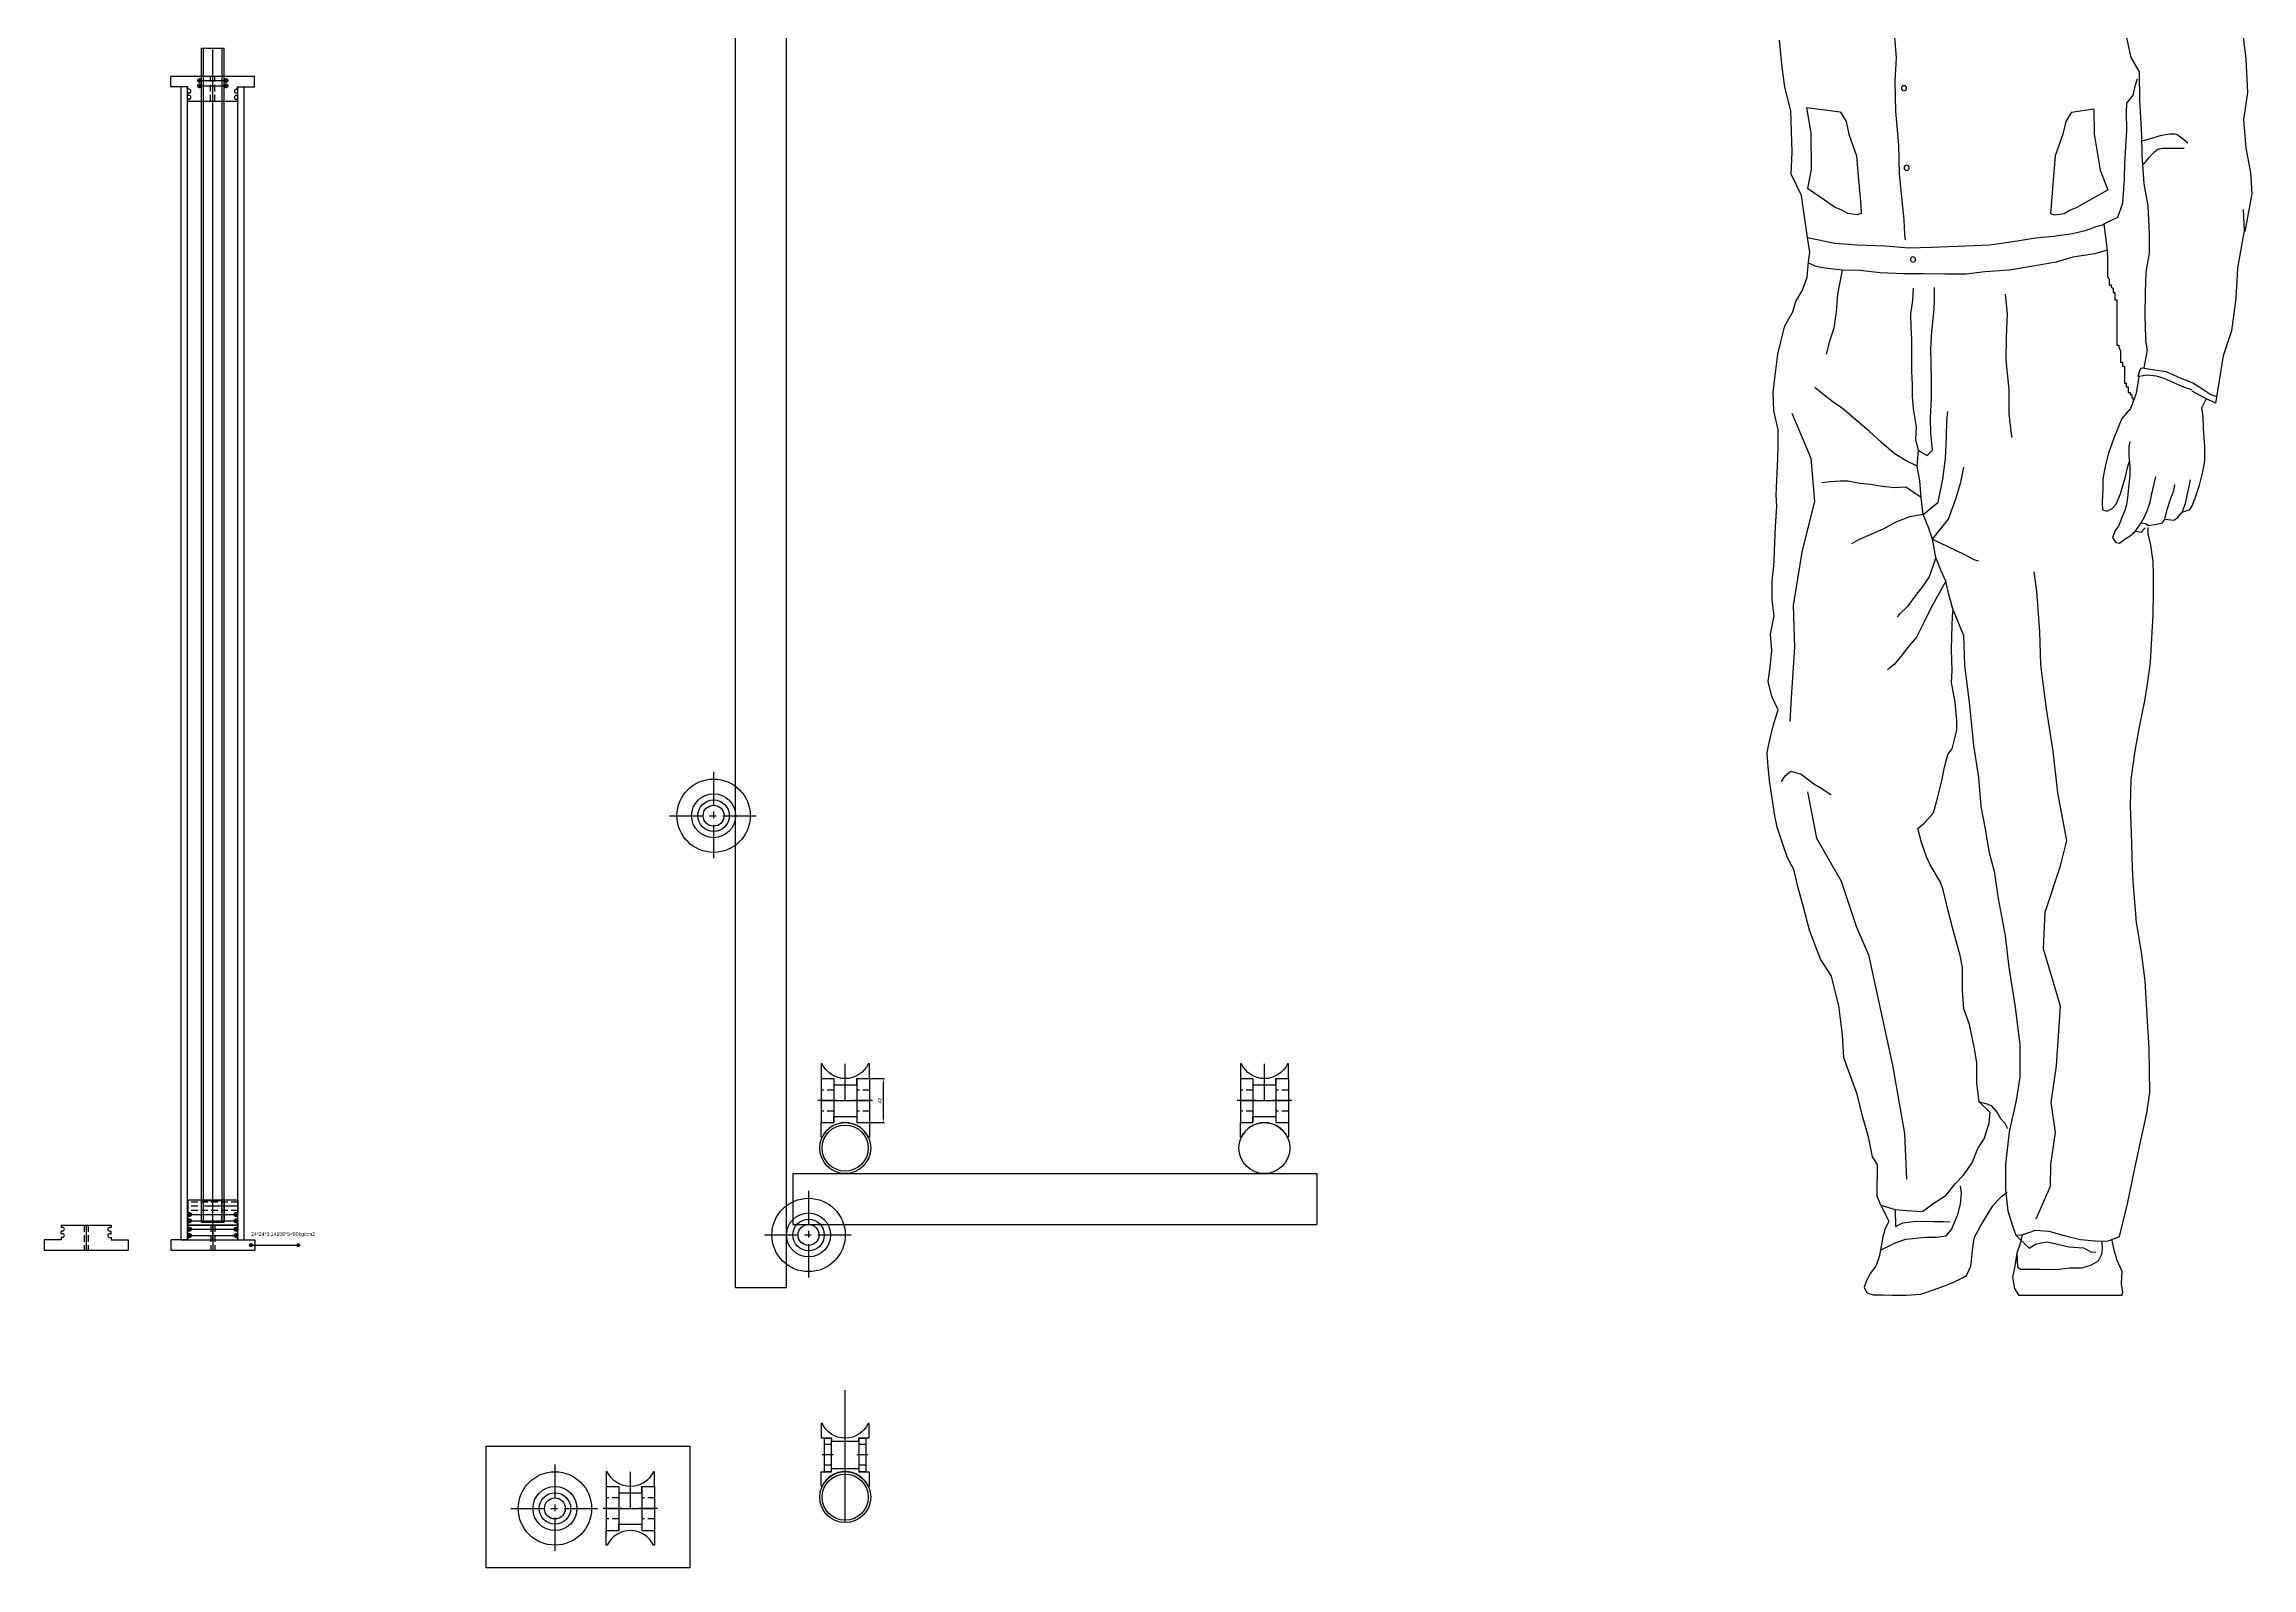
# Model space of a CAD drawing. Header units: millimetres. Extents: x 1387 to 3494, y 222 to 2990.
# Drawn here: x 1387 to 3494, y 222 to 1676 of the extents above; entities that cross this region are included whole.
import ezdxf

# ---------------------------------------------------------------- set-up
doc = ezdxf.new("R2010")
doc.units = ezdxf.units.MM
for name, pattern in [('CENTER', [50.8, 31.75, -6.35, 6.35, -6.35]), ('HIDDEN', [9.525, 6.35, -3.175]), ('PHANTOM2', [31.75, 15.875, -3.175, 3.175, -3.175, 3.175, -3.175])]:
    doc.linetypes.add(name, pattern=pattern)
for name, color, linetype in [('1', 1, 'Continuous'), ('2', 2, 'HIDDEN'), ('3', 3, 'Continuous'), ('5', 5, 'Continuous'), ('6', 6, 'PHANTOM2'), ('cen', 1, 'CENTER'), ('기계', 1, 'Continuous')]:
    doc.layers.add(name, color=color, linetype=linetype)
doc.styles.get("Standard").update_dxf_attribs({"font": 'arial.ttf'})
doc.dimstyles.new('AM_ISO', dxfattribs={"dimtxt": 3.5, "dimasz": 3.5, "dimexe": 1, "dimexo": 1, "dimgap": 1.5, "dimtad": 1, "dimdsep": 46, "dimtxsty": 'Standard', "dimcen": 0, "dimclrd": 256, "dimclre": 256, "dimclrt": 2, "dimadec": 0, "dimazin": 2, "dimtp": 0.1, "dimtm": 0.1, "dimtfac": 0.71, "dimtdec": 3, "dimtmove": 0, "dimatfit": 3, "dimfxl": 1, "dimlwd": -1, "dimlwe": -1, "dimarcsym": 1})

# ---------------------------------------------------------------- blocks, each defined once
blk = doc.blocks.new('YCJ-20200110.104119')
for p, q in [((2532.7, 589.8), (2544.7, 589.8)), ((2532.7, 589.8), (2532.7, 547.8)), ((2544.7, 589.8), (2544.7, 547.8)), ((2532.7, 547.8), (2544.7, 547.8))]:
    blk.add_line(p, q)
at = {"layer": '2'}
for p, q in [((2544.7, 578.8), (2532.7, 578.8)), ((2544.7, 558.8), (2532.7, 558.8))]:
    blk.add_line(p, q, dxfattribs=at)
at = {"layer": 'cen'}
blk.add_line((2547.7, 568.8), (2529.7, 568.8), dxfattribs=at)
blk = doc.blocks.new('YCJ-20200110.10545')
for points in [[(2488.6, 614.5), (2487.6, 614.5), (2487.6, 600.5), (2499.6, 600.5), (2499.6, 594.5), (2521.6, 594.5), (2521.6, 600.5), (2533.6, 600.5), (2533.6, 614.5), (2532.6, 614.5, -0.636101)], [(2488.6, 544.5), (2487.6, 544.5), (2487.6, 558.5), (2499.6, 558.5), (2499.6, 564.5), (2521.6, 564.5), (2521.6, 558.5), (2533.6, 558.5), (2533.6, 544.5), (2532.6, 544.5, 0.636101)]]:
    blk.add_lwpolyline(points, format="xyb", close=True)
at = {"layer": '1'}
for p, q in [((2510.6, 579.5), (2510.6, 614.5)), ((2487.6, 579.5), (2533.6, 579.5))]:
    blk.add_line(p, q, dxfattribs=at)
at = {"layer": '5'}
for p in [(-45.1, 10.7), (-11.1, 10.7)]:
    blk.add_blockref('YCJ-20200110.104119', p, dxfattribs=at)
blk = doc.blocks.new('YCJ-20200110.105412')
for radius in [35, 21, 15, 10]:
    blk.add_circle((2420.9, 609.7), radius)
at = {"layer": 'cen'}
for p, q in [((2420.9, 651.7), (2420.9, 567.7)), ((2378.9, 609.7), (2462.9, 609.7))]:
    blk.add_line(p, q, dxfattribs=at)
blk = doc.blocks.new('YCJ-20200110.105454')
blk.add_blockref('YCJ-20200110.105412', (25.5, -31))
blk = doc.blocks.new('11')
at = {"layer": '기계', "color": 2, "linetype": 'Continuous'}
for p, q in [((-167.9, 1204.2), (-166.3, 1180.7)), ((163.6, 1210.9), (167.5, 1179.8)), ((-275, 1171.5), (-277.6, 1197.5)), ((-166.3, 1180.7), (-167.5, 1158.4)), ((58, 1181.1), (54, 1199.8)), ((66, 1167.4), (58, 1181.1)), ((167.5, 1179.8), (169.1, 1147.5)), ((-272.4, 1153.1), (-275, 1171.5)), ((62.1, 1154.8), (64.1, 1160.8)), ((66.2, 1140.2), (66, 1167.4)), ((-266.8, 1129.8), (-272.4, 1153.1)), ((-167.5, 1158.4), (-166.7, 1129.9)), ((54.1, 1137.4), (59.9, 1145.1)), ((59.9, 1145.1), (62.1, 1154.8)), ((68.2, 1106.8), (66.2, 1140.2)), ((169.1, 1147.5), (165.4, 1121.4)), ((-265.5, 1091), (-266.8, 1129.8)), ((-219.4, 1128.8), (-251.6, 1133)), ((-251.6, 1133), (-247.6, 1109.3)), ((-219.4, 1128.8), (-214, 1119.9)), ((-214, 1119.9), (-211.4, 1107.8)), ((-166.7, 1129.9), (-164, 1097.8)), ((-4.4, 1119.9), (-7, 1107.8)), ((1, 1128.8), (-4.4, 1119.9)), ((1, 1128.8), (22.6, 1132.1)), ((22.6, 1132.1), (22.8, 1108)), ((53.6, 1128.9), (54.1, 1137.4)), ((53.8, 1111.6), (53.6, 1128.9)), ((165.4, 1121.4), (167.4, 1094.8)), ((-247.6, 1109.3), (-247.1, 1074.2)), ((-211.4, 1107.8), (-204.1, 1087.1)), ((-164, 1097.8), (-163.4, 1070)), ((-7, 1107.8), (-14.3, 1087.1)), ((22.8, 1108), (28.4, 1073.4)), ((52, 1079.5), (53, 1096)), ((53, 1096), (53.8, 1111.6)), ((67.3, 1101.4), (70.7, 1102.2)), ((68.5, 1087.9), (68.2, 1106.8)), ((70.7, 1102.2), (77.7, 1104.2)), ((77.7, 1104.2), (83.9, 1106)), ((83.9, 1106), (87, 1106.8)), ((87, 1106.8), (91.6, 1107.7)), ((91.6, 1107.7), (94.6, 1108.1)), ((94.6, 1108.1), (96.2, 1108.2)), ((96.2, 1108.2), (98.4, 1108.3)), ((98.4, 1108.3), (100.1, 1108.1)), ((100.1, 1108.1), (101.2, 1107.8)), ((101.2, 1107.8), (101.9, 1107.5)), ((101.9, 1107.5), (102.9, 1107)), ((102.9, 1107), (103.3, 1106.7)), ((103.3, 1106.7), (104.3, 1106)), ((104.3, 1106), (106.3, 1104.5)), ((106.3, 1104.5), (110.3, 1101.1)), ((110.3, 1101.1), (112.3, 1099.7)), ((-266.2, 1069.7), (-265.5, 1091)), ((-204.1, 1087.1), (-202.5, 1067.7)), ((-14.3, 1087.1), (-15.9, 1067.7)), ((51.8, 1065.4), (52, 1079.5)), ((70.4, 1060.4), (68.5, 1087.9)), ((69, 1078.9), (71.1, 1080.8)), ((71.1, 1080.8), (72.4, 1082.2)), ((72.4, 1082.2), (74.9, 1085.2)), ((74.9, 1085.2), (78.4, 1089.2)), ((78.4, 1089.2), (80.2, 1091)), ((80.2, 1091), (82.1, 1092.5)), ((82.1, 1092.5), (83.1, 1093.1)), ((83.1, 1093.1), (84.5, 1093.8)), ((84.5, 1093.8), (85.2, 1094)), ((85.2, 1094), (86.3, 1094.3)), ((86.3, 1094.3), (88.1, 1094.5)), ((88.1, 1094.5), (108.8, 1094.5)), ((167.4, 1094.8), (172, 1071.1)), ((-256.6, 1049.3), (-266.2, 1069.7)), ((-247.1, 1074.2), (-250.9, 1056.1)), ((-224.3, 1037.9), (-250.9, 1056.1)), ((-202.5, 1067.7), (-200.3, 1043.8)), ((-163.4, 1070), (-160.6, 1044.7)), ((-15.9, 1067.7), (-18, 1043.8)), ((5.9, 1037.9), (35.9, 1054.8)), ((28.4, 1073.4), (35.9, 1054.8)), ((50, 1041.9), (51.8, 1065.4)), ((74.2, 1039.4), (70.4, 1060.4)), ((172, 1071.1), (173.2, 1051)), ((-250.7, 1009.4), (-256.6, 1049.3)), ((-218.7, 1035.6), (-224.3, 1037.9)), ((-212.4, 1032.2), (-218.7, 1035.6)), ((-203.3, 1031), (-212.4, 1032.2)), ((-200.3, 1043.8), (-199.5, 1032.1)), ((-160.6, 1044.7), (-158.9, 1026)), ((-18, 1043.8), (-18.9, 1032.1)), ((-15.1, 1031), (-6, 1032.2)), ((-6, 1032.2), (0.3, 1035.6)), ((0.3, 1035.6), (5.9, 1037.9)), ((45.3, 1028.6), (50, 1041.9)), ((75.5, 1012.8), (74.2, 1039.4)), ((164.8, 1036), (166, 1015.9)), ((173.2, 1051), (166.6, 1015)), ((-199.5, 1032.1), (-203.3, 1031)), ((-158.9, 1026), (-158.2, 1012.3)), ((-158.2, 1012.3), (-157.7, 1007.1)), ((-18.9, 1032.1), (-15.1, 1031)), ((-15.9, 1010.7), (2.2, 1013)), ((2.2, 1013), (15.5, 1016.3)), ((15.5, 1016.3), (24.8, 1019.9)), ((24.8, 1019.9), (30.8, 1021.5)), ((30.8, 1021.5), (33.9, 1023.4)), ((30.8, 1021.5), (32.1, 1021.9)), ((32.1, 1021.9), (35.1, 997.2)), ((33.9, 1023.4), (45.3, 1028.6)), ((75.5, 994.3), (75.5, 1012.8)), ((166, 1015.9), (159.4, 979.9)), ((-250.7, 1009.4), (-224.6, 1003.9)), ((-249.9, 1003.2), (-250.7, 1009.4)), ((-248.5, 995.3), (-249.9, 1003.2)), ((-249.7, 986.1), (-248.5, 995.3)), ((-224.6, 1003.9), (-203, 1002.4)), ((-203, 1002.4), (-176.2, 1001.2)), ((-176.2, 1001.2), (-154.3, 999.5)), ((-154.3, 999.5), (-131.7, 1000.2)), ((-131.7, 1000.2), (-100.7, 1001.3)), ((-100.7, 1001.3), (-76.7, 1002.4)), ((-76.7, 1002.4), (-54.7, 1005.5)), ((-54.7, 1005.5), (-32.8, 1008.9)), ((-32.8, 1008.9), (-15.9, 1010.7)), ((2.4, 990.5), (-13.6, 985.8)), ((23.3, 993.6), (2.4, 990.5)), ((35.1, 997.2), (23.3, 993.6)), ((35.1, 997.2), (35.4, 989.3)), ((72.3, 976.1), (75.5, 994.3)), ((-253.6, 964.6), (-251.2, 971.3)), ((-251.2, 971.3), (-249.7, 986.1)), ((-247.4, 984), (-249.5, 984.4)), ((-243.5, 981.9), (-247.4, 984)), ((-236.4, 980.5), (-243.5, 981.9)), ((-217.6, 978.2), (-236.4, 980.5)), ((-217.6, 978.2), (-222.2, 955.1)), ((-200.9, 977.9), (-217.6, 978.2)), ((-181.3, 975.6), (-200.9, 977.9)), ((-159, 974.5), (-181.3, 975.6)), ((-140.2, 974.5), (-159, 974.5)), ((-119.8, 974.4), (-140.2, 974.5)), ((-99.5, 974.4), (-119.8, 974.4)), ((-81.4, 976.5), (-99.5, 974.4)), ((-58.3, 978), (-81.4, 976.5)), ((-35.3, 982.1), (-58.3, 978)), ((-13.6, 985.8), (-35.3, 982.1)), ((35.4, 989.3), (35.4, 987.5)), ((35.4, 987.5), (35.4, 985.7)), ((35.4, 985.7), (35.4, 983.9)), ((35.4, 983.9), (35.4, 982.1)), ((35.4, 982.1), (35.4, 980.3)), ((35.4, 980.3), (35.4, 978.5)), ((35.4, 978.5), (35.4, 976.7)), ((35.4, 976.7), (35.4, 974.9)), ((35.4, 974.9), (35.4, 973.1)), ((35.4, 973.1), (35.4, 971.3)), ((35.4, 971.3), (37.2, 969.5)), ((37.2, 969.5), (37.2, 967.7)), ((71.6, 956.9), (72.3, 976.1)), ((159.4, 979.9), (157.8, 951.2)), ((-264.9, 938.4), (-262, 948.2)), ((-262, 948.2), (-255.9, 958.4)), ((-255.9, 958.4), (-253.6, 964.6)), ((-222.2, 955.1), (-223.4, 938.3)), ((-152.1, 936.4), (-150.2, 949.1)), ((-150.2, 949.1), (-149.6, 960.9)), ((-129.9, 940.6), (-129.5, 949.7)), ((-129.5, 949.7), (-129.5, 961.7)), ((-62.3, 955.2), (-60.1, 936.5)), ((37.2, 967.7), (37.2, 965.9)), ((37.2, 965.9), (37.2, 964.1)), ((37.2, 964.1), (39, 964.1)), ((39, 964.1), (39, 962.3)), ((39, 962.3), (40.8, 960.5)), ((40.8, 960.5), (40.8, 958.7)), ((40.8, 958.7), (40.8, 956.9)), ((40.8, 956.9), (42.6, 956.9)), ((42.6, 956.9), (42.6, 955.1)), ((42.6, 955.1), (42.6, 953.3)), ((42.6, 953.3), (42.6, 949.7)), ((42.6, 949.7), (44.4, 949.7)), ((44.4, 949.7), (44.4, 947.9)), ((71.5, 935.3), (71.6, 956.9)), ((157.8, 951.2), (153.9, 920.3)), ((-272.4, 925), (-264.9, 938.4)), ((-223.4, 938.3), (-225.7, 922.8)), ((-151.7, 923.8), (-152.1, 936.4)), ((-132.3, 915.4), (-131.1, 929.1)), ((-131.1, 929.1), (-129.9, 940.6)), ((-60.1, 936.5), (-61.2, 914.3)), ((44.4, 947.9), (44.4, 946.1)), ((44.4, 946.1), (44.4, 944.3)), ((44.4, 944.3), (44.4, 942.5)), ((44.4, 942.5), (44.4, 940.7)), ((44.4, 940.7), (44.4, 938.9)), ((44.4, 938.9), (44.4, 937.1)), ((44.4, 937.1), (44.4, 935.3)), ((44.4, 935.3), (44.4, 933.5)), ((44.4, 933.5), (44.4, 931.7)), ((44.4, 931.7), (44.4, 929.9)), ((44.4, 929.9), (44.4, 928.1)), ((44.4, 928.1), (44.4, 926.3)), ((72.1, 913.1), (71.5, 935.3)), ((-279, 898.1), (-276, 911)), ((-276, 911), (-272.4, 925)), ((-229.9, 910.3), (-233, 898.1)), ((-225.7, 922.8), (-229.9, 910.3)), ((-151.2, 912), (-151.7, 923.8)), ((-151.3, 894.1), (-151.2, 912)), ((-133, 901.8), (-132.3, 915.4)), ((-61.2, 914.3), (-61.5, 892.3)), ((44.4, 926.3), (44.4, 924.5)), ((44.4, 924.5), (44.4, 922.7)), ((44.4, 922.7), (44.4, 920.9)), ((44.4, 920.9), (44.4, 919.1)), ((44.4, 919.1), (44.4, 917.3)), ((44.4, 917.3), (44.4, 915.5)), ((44.4, 915.5), (44.4, 913.7)), ((44.4, 913.7), (44.4, 911.9)), ((44.4, 911.9), (44.4, 910.1)), ((44.4, 910.1), (44.4, 908.2)), ((44.4, 908.2), (44.4, 906.5)), ((44.4, 906.5), (46.2, 906.5)), ((46.2, 906.5), (46.2, 904.6)), ((72.1, 913.1), (71.9, 911.7)), ((71.9, 911.7), (73.1, 903.2)), ((153.9, 920.3), (145.8, 896.5)), ((-281.5, 877.5), (-279, 898.1)), ((-151.2, 881.6), (-151.3, 894.1)), ((-132.6, 890.5), (-133, 901.8)), ((-132.4, 871.1), (-132.6, 890.5)), ((-61.5, 892.3), (-58.8, 864.2)), ((46.2, 904.6), (48, 901.1)), ((48, 901.1), (48, 899.2)), ((48, 899.2), (48, 897.4)), ((48, 897.4), (48, 895.6)), ((48, 895.6), (48, 893.8)), ((48, 893.8), (48, 892)), ((48, 892), (48, 890.2)), ((48, 890.2), (49.8, 890.2)), ((49.8, 890.2), (49.8, 888.4)), ((49.8, 888.4), (49.8, 886.6)), ((49.8, 886.6), (51.6, 886.6)), ((51.6, 886.6), (51.6, 884.8)), ((51.6, 884.8), (51.6, 883)), ((67.4, 884.4), (68.7, 885)), ((68.7, 885), (78.5, 883.3)), ((73.4, 902.1), (70.1, 884.9)), ((73.1, 903.2), (73.4, 902.1)), ((145.8, 896.5), (138.7, 851.2)), ((-283.6, 861.5), (-281.5, 877.5)), ((-234.8, 859), (-243.8, 866.2)), ((-150.6, 869.4), (-151.2, 881.6)), ((-150.6, 857.7), (-150.6, 869.4)), ((-132.4, 856), (-132.4, 871.1)), ((-58.8, 864.2), (-58.7, 841.2)), ((51.6, 883), (51.6, 881.2)), ((51.6, 881.2), (51.6, 879.4)), ((51.6, 879.4), (51.6, 877.6)), ((51.6, 877.6), (51.6, 875.8)), ((51.6, 875.8), (51.6, 874)), ((51.6, 874), (51.6, 872.2)), ((51.6, 872.2), (51.6, 870.4)), ((51.6, 870.4), (53.4, 870.4)), ((53.4, 870.4), (53.4, 868.6)), ((53.4, 868.6), (53.4, 866.8)), ((53.4, 866.8), (55.2, 866.8)), ((55.2, 866.8), (55.2, 865)), ((55.2, 865), (55.2, 863.2)), ((65.2, 874.8), (62.8, 860.4)), ((64.7, 876.6), (65.9, 881.4)), ((65.7, 876.8), (64.7, 876.6)), ((66.1, 876.7), (65.2, 874.8)), ((73.5, 878), (65.7, 876.8)), ((65.9, 881.4), (67.4, 884.4)), ((82.1, 876.9), (73.5, 878)), ((78.5, 883.3), (91.4, 881.4)), ((89.6, 874.8), (82.1, 876.9)), ((106.6, 867.2), (89.6, 874.8)), ((91.4, 881.4), (105.5, 875.1)), ((105.5, 875.1), (116.8, 870.7)), ((116.2, 863.5), (106.6, 867.2)), ((116.8, 870.7), (125.6, 865.1)), ((125.6, 865.1), (134.1, 859.5)), ((-283, 843.9), (-283.6, 861.5)), ((-278.7, 826.2), (-283, 843.9)), ((-226.6, 852.5), (-234.8, 859)), ((-216, 845.2), (-226.6, 852.5)), ((-203.9, 834.7), (-216, 845.2)), ((-149.6, 845.7), (-150.6, 857.7)), ((-146.8, 828.6), (-149.6, 845.7)), ((-133.4, 837.3), (-132.4, 856)), ((-117.7, 834.7), (-116.8, 843.2)), ((57.3, 846), (49.2, 836.6)), ((55.2, 863.2), (55.2, 861.4)), ((55.2, 861.4), (57, 861.4)), ((57, 861.4), (57, 859.6)), ((57, 859.6), (58.8, 859.6)), ((62.8, 860.4), (57.3, 846)), ((58.8, 859.6), (58.8, 856.2)), ((58.8, 856.2), (59.6, 856.2)), ((59.6, 856), (59.2, 855.4)), ((59.2, 855.4), (60.1, 854.9)), ((59.6, 856.2), (59.6, 856)), ((60.1, 854.9), (59.9, 855.1)), ((127.5, 856.5), (116.2, 862.6)), ((125.5, 846.7), (129.8, 855.6)), ((126.9, 838.3), (125.5, 846.7)), ((138.7, 851.2), (127.5, 856.5)), ((134.1, 859.5), (139.7, 857.6)), ((-278.7, 811), (-278.7, 826.2)), ((-265.6, 841.6), (-247.7, 798.8)), ((-192, 824.6), (-203.9, 834.7)), ((-180.4, 813.9), (-192, 824.6)), ((-147.5, 816.5), (-146.8, 828.6)), ((-133.2, 822.2), (-133.4, 837.3)), ((-131.6, 806.5), (-133.2, 822.2)), ((-118, 819), (-117.7, 834.7)), ((-58.7, 841.2), (-56.3, 822)), ((-56.3, 822), (-55.8, 818.5)), ((49.2, 836.6), (41.5, 817.9)), ((127.1, 826.6), (126.9, 838.3)), ((128.3, 809.8), (127.1, 826.6)), ((-279.2, 798.9), (-278.7, 811)), ((-168.1, 803.2), (-180.4, 813.9)), ((-156.5, 796.3), (-168.1, 803.2)), ((-144.7, 806.1), (-147.5, 816.5)), ((-146.1, 791), (-144.7, 806.1)), ((-144.7, 806.1), (-136.7, 801.4)), ((-136.7, 801.4), (-131.6, 806.5)), ((-119, 798.4), (-118, 819)), ((36.4, 803.5), (33.4, 790.8)), ((41.5, 817.9), (36.4, 803.5)), ((56.7, 814.8), (55.7, 809.8)), ((55.7, 809.8), (55.9, 800.7)), ((55.9, 800.7), (56.7, 791.6)), ((128.5, 796.2), (128.3, 809.8)), ((-280.8, 763.5), (-279.8, 784.6)), ((-279.8, 784.6), (-279.2, 798.9)), ((-247.7, 798.8), (-244.2, 757.7)), ((-146.1, 791), (-156.5, 796.3)), ((-143.5, 777.2), (-146.1, 791)), ((-121.5, 778.7), (-119, 798.4)), ((-104.3, 775.8), (-101.6, 790.2)), ((33.4, 790.8), (31.2, 779)), ((51.1, 775.7), (52.7, 780.8)), ((52.7, 780.8), (54.4, 788.4)), ((54.4, 788.4), (55.5, 793.2)), ((56.9, 783), (55.4, 770)), ((55.5, 793.2), (56.2, 795.4)), ((56.7, 791.6), (56.9, 783)), ((77.9, 764.8), (81.6, 781.3)), ((123.2, 772.9), (126.3, 785.8)), ((126.3, 785.8), (128.5, 796.2)), ((-280.1, 752.7), (-280.8, 763.5)), ((-229.2, 776.3), (-237.2, 775.2)), ((-219.7, 776.7), (-229.2, 776.3)), ((-212.3, 776.7), (-219.7, 776.7)), ((-200.7, 774.6), (-212.3, 776.7)), ((-190.5, 773.7), (-200.7, 774.6)), ((-179.3, 771.8), (-190.5, 773.7)), ((-167.3, 770.6), (-179.3, 771.8)), ((-156.8, 771.1), (-167.3, 770.6)), ((-142.4, 761.1), (-156.8, 771.1)), ((-142.4, 761.1), (-143.5, 777.2)), ((-140.5, 744.9), (-142.4, 761.1)), ((-126.1, 756.9), (-121.5, 778.7)), ((-116.3, 740.6), (-109.2, 760)), ((-109.2, 760), (-104.3, 775.8)), ((31.2, 769.4), (30.4, 756.5)), ((31.2, 779), (31.2, 769.4)), ((43.8, 754.8), (47.9, 764.7)), ((47.9, 764.7), (51.1, 775.7)), ((54.6, 761.2), (53.7, 754.5)), ((55.4, 770), (54.6, 761.2)), ((76.2, 756.9), (77.9, 764.8)), ((92.4, 749.8), (95.6, 759.8)), ((95.6, 759.8), (98.7, 767.8)), ((98.7, 767.8), (99.9, 773.8)), ((110, 755.6), (111.5, 763)), ((111.5, 763), (113.7, 773.3)), ((113.7, 773.3), (114.7, 778.1)), ((116.3, 753.2), (119.2, 760.6)), ((119.2, 760.6), (123.2, 772.9)), ((-281.3, 733.6), (-280.1, 752.7)), ((-244.2, 757.7), (-256, 709)), ((-166.4, 737.8), (-178.7, 731)), ((-153.5, 742.9), (-166.4, 737.8)), ((-140.5, 744.9), (-153.5, 742.9)), ((-140.5, 744.9), (-126.1, 756.9)), ((-135.4, 732.6), (-140.5, 744.9)), ((-131.6, 721.6), (-116.3, 740.6)), ((30.4, 756.5), (30.7, 749.6)), ((30.7, 749.6), (35.2, 748.1)), ((35.2, 748.1), (40.1, 750.7)), ((40.1, 750.7), (43.8, 754.8)), ((49.5, 742.7), (45.9, 733.8)), ((51.9, 748.7), (49.5, 742.7)), ((53.7, 754.5), (51.9, 748.7)), ((67.7, 737), (71.3, 744)), ((71.3, 744), (73.9, 750.2)), ((73.9, 750.2), (76.2, 756.9)), ((88, 737), (90.2, 740.7)), ((90.2, 740.7), (92.4, 749.8)), ((90.2, 740.7), (98.8, 739.5)), ((98.8, 739.5), (102.7, 742.2)), ((102.7, 742.2), (106.7, 747.2)), ((106.7, 747.2), (110, 755.6)), ((106.7, 747.2), (114.2, 749.8)), ((114.2, 749.8), (116.3, 753.2)), ((-282.3, 710), (-281.3, 733.6)), ((-202.2, 720.7), (-208.8, 717.1)), ((-190.4, 725.8), (-202.2, 720.7)), ((-178.7, 731), (-190.4, 725.8)), ((-131.6, 721.6), (-135.4, 732.6)), ((-128.2, 704.1), (-131.6, 721.6)), ((-131.6, 721.6), (-101.5, 707.2)), ((42.9, 729.7), (40.3, 723)), ((40.3, 723), (43.6, 718.2)), ((45.9, 733.8), (42.9, 729.7)), ((43.6, 718.2), (47, 717.8)), ((47, 717.8), (53.4, 722.4)), ((53.4, 722.4), (57.2, 724.7)), ((57.2, 724.7), (62.1, 729.1)), ((62.1, 729.1), (67.7, 737)), ((62.1, 729.1), (67.6, 728.3)), ((67.6, 728.3), (71.5, 732.3)), ((67.7, 737), (71.7, 736.3)), ((71.7, 736.3), (74.9, 734.6)), ((74.4, 726.7), (74.4, 732.7)), ((76.8, 715.9), (74.4, 726.7)), ((74.9, 734.6), (82.4, 735.9)), ((82.4, 735.9), (88, 737)), ((-284.6, 681.6), (-282.9, 695.9)), ((-282.9, 695.9), (-282.4, 701.4)), ((-282.4, 701.4), (-282.3, 710)), ((-256, 709), (-264.3, 658.2)), ((-128.2, 704.1), (-134.8, 685.7)), ((-123.2, 691.2), (-128.2, 704.1)), ((-101.5, 707.2), (-92.2, 702.1)), ((-92.2, 702.1), (-88, 700.9)), ((79.2, 700.2), (76.8, 715.9)), ((79.4, 688.2), (79.2, 700.2)), ((-284.4, 663.4), (-284.6, 681.6)), ((-141.8, 675.4), (-147.9, 667.4)), ((-134.8, 685.7), (-141.8, 675.4)), ((-118.8, 681.5), (-126.6, 667)), ((-118.8, 681.5), (-123.2, 691.2)), ((-116.2, 670), (-118.8, 681.5)), ((-31.9, 672), (-34.6, 690.4)), ((79.4, 670.5), (79.4, 688.2)), ((-282.7, 648.2), (-284.4, 663.4)), ((-264.3, 658.2), (-263.2, 618.2)), ((-155.2, 657.4), (-162.9, 649.9)), ((-147.9, 667.4), (-155.2, 657.4)), ((-132.6, 656.3), (-139, 643.1)), ((-126.6, 667), (-132.6, 656.3)), ((-111.9, 653.7), (-116.2, 670)), ((-112.3, 648.2), (-111.9, 653.7)), ((-111.9, 653.7), (-102, 629.7)), ((-29.2, 633.1), (-31.9, 672)), ((79, 649.3), (79.4, 670.5)), ((-285.9, 631), (-282.7, 648.2)), ((-162.9, 649.9), (-165.1, 647.5)), ((-139, 643.1), (-146.8, 627.9)), ((-113.1, 628.6), (-112.6, 638.4)), ((-112.6, 638.4), (-112.3, 648.2)), ((-28, 601.5), (-29.2, 633.1)), ((77.5, 621.4), (79, 649.3)), ((-286.5, 598.9), (-284.8, 615.4)), ((-284.8, 615.4), (-285.9, 631)), ((-263.2, 618.2), (-266.2, 570)), ((-155.3, 617.8), (-161.8, 609.6)), ((-146.8, 627.9), (-155.3, 617.8)), ((-113.4, 616.1), (-113.1, 628.6)), ((-112.7, 596), (-113.4, 616.1)), ((-102, 629.7), (-101.1, 601)), ((76.5, 603.9), (77.5, 621.4)), ((-288.2, 585.7), (-286.5, 598.9)), ((-168.2, 601.9), (-174.4, 596.9)), ((-161.8, 609.6), (-168.2, 601.9)), ((-113.2, 584.7), (-112.7, 596)), ((-101.1, 601), (-96.6, 565.9)), ((-22.8, 559.6), (-28, 601.5)), ((73.6, 583.2), (76.5, 603.9)), ((-284.9, 571.3), (-288.2, 585.7)), ((-278.6, 558.6), (-284.9, 571.3)), ((-266.2, 570), (-267.7, 547.4)), ((-109.9, 566), (-113.2, 584.7)), ((71.1, 567.2), (73.6, 583.2)), ((-282.5, 546.7), (-278.6, 558.6)), ((-108.3, 548.5), (-109.9, 566)), ((-108.2, 539.2), (-108.3, 548.5)), ((-96.6, 565.9), (-92.3, 524.7)), ((-16.3, 519.2), (-22.8, 559.6)), ((66.2, 543.9), (71.1, 567.2)), ((-287.9, 524.4), (-284.7, 538.3)), ((-284.7, 538.3), (-282.5, 546.7)), ((-112.7, 521.5), (-108.2, 539.2)), ((61.8, 519.4), (66.2, 543.9)), ((-289.3, 517.7), (-287.9, 524.4)), ((-288.2, 504.2), (-289.3, 517.7)), ((-120, 504), (-116.8, 516.2)), ((-116.8, 516.2), (-112.7, 521.5)), ((-92.3, 524.7), (-87.6, 494)), ((-11.8, 479.4), (-16.3, 519.2)), ((58.1, 492.2), (61.8, 519.4)), ((-286.9, 491.3), (-288.2, 504.2)), ((-284.4, 474.4), (-286.9, 491.3)), ((-275.4, 490), (-272, 495.7)), ((-272, 495.7), (-266.6, 500.3)), ((-266.6, 500.3), (-256.9, 497.4)), ((-256.9, 497.4), (-244.8, 488.2)), ((-244.8, 488.2), (-237.1, 483.6)), ((-126.3, 475.7), (-122.6, 490.8)), ((-122.6, 490.8), (-120, 504)), ((-87.6, 494), (-85.4, 466.5)), ((57.3, 466.8), (58.1, 492.2)), ((-281.9, 457.6), (-284.4, 474.4)), ((-250.7, 480.4), (-242.3, 436.2)), ((-237.1, 483.6), (-228.2, 477.6)), ((-130.5, 460.5), (-126.3, 475.7)), ((-85.4, 466.5), (-81.4, 446.8)), ((-3.2, 433.9), (-11.8, 479.4)), ((58.5, 441.6), (57.3, 466.8)), ((-279.8, 446.6), (-281.9, 457.6)), ((-275, 432.5), (-279.8, 446.6)), ((-145.5, 445.4), (-139.5, 450.5)), ((-142.1, 432), (-145.5, 445.4)), ((-139.5, 450.5), (-130.5, 460.5)), ((-81.4, 446.8), (-77.4, 422.2)), ((-269.7, 417.6), (-275, 432.5)), ((-242.3, 436.2), (-218.5, 395.3)), ((-137.3, 418.3), (-142.1, 432)), ((-77.4, 422.2), (-72.6, 404.7)), ((-9.4, 409.8), (-3.2, 433.9)), ((59.4, 407.3), (58.5, 441.6)), ((-263.7, 406.2), (-269.7, 417.6)), ((-259.8, 388.7), (-263.7, 406.2)), ((-133.8, 410.9), (-137.3, 418.3)), ((-123.8, 394.4), (-133.8, 410.9)), ((-72.6, 404.7), (-68.7, 378.8)), ((-24, 365.6), (-9.4, 409.8)), ((60.3, 390.8), (59.4, 407.3)), ((-254.6, 370.5), (-259.8, 388.7)), ((-218.5, 395.3), (-204, 351.3)), ((-121.2, 386.8), (-123.8, 394.4)), ((-116.6, 366.9), (-121.2, 386.8)), ((62.8, 360.4), (60.3, 390.8)), ((-248.9, 348.4), (-254.6, 370.5)), ((-111.9, 348.5), (-116.6, 366.9)), ((-68.7, 378.8), (-62.3, 342.9)), ((-25.5, 330.6), (-24, 365.6)), ((62.9, 358.5), (62.8, 360.4)), ((63.6, 354), (62.9, 358.5)), ((-238.2, 320.9), (-248.9, 348.4)), ((-204, 351.3), (-192.5, 324.8)), ((-105.2, 324.4), (-111.9, 348.5)), ((-62.3, 342.9), (-58.7, 313)), ((67.9, 327.4), (63.6, 354)), ((-227.7, 304.5), (-238.2, 320.9)), ((-192.5, 324.8), (-169.8, 219.6)), ((-103, 312.4), (-105.2, 324.4)), ((-9.5, 276), (-25.5, 330.6)), ((71.4, 300.1), (67.9, 327.4)), ((-221, 276.3), (-227.7, 304.5)), ((-102.8, 290.8), (-103, 312.4)), ((-58.7, 313), (-52.5, 274.9)), ((73.5, 267.1), (71.4, 300.1)), ((-217.3, 248.5), (-221, 276.3)), ((-101.7, 273.3), (-102.8, 290.8)), ((-52.5, 274.9), (-48.2, 239)), ((-13.2, 219.1), (-9.5, 276)), ((-96.3, 258.5), (-101.7, 273.3)), ((-91.6, 237.2), (-96.3, 258.5)), ((75.2, 235.6), (73.5, 267.1)), ((-216.2, 226.5), (-217.3, 248.5)), ((-89.2, 222.3), (-91.6, 237.2)), ((-48.2, 239), (-48.1, 208.1)), ((75.8, 193.5), (75.2, 235.6)), ((-203.3, 191.9), (-216.2, 226.5)), ((-169.8, 219.6), (-158.3, 154.5)), ((-89.3, 202.9), (-89.2, 222.3)), ((-18.4, 184.1), (-13.2, 219.1)), ((-198.4, 171.1), (-203.3, 191.9)), ((-86.9, 184.8), (-89.3, 202.9)), ((-48.1, 208.1), (-51.7, 185.8)), ((72.9, 173.8), (75.8, 193.5)), ((-192.7, 151.3), (-198.4, 171.1)), ((-76.5, 174.4), (-86.9, 184.8)), ((-86.9, 184.8), (-79.6, 182.8)), ((-79.6, 182.8), (-75.4, 181.2)), ((-77.5, 164.2), (-76.5, 174.4)), ((-75.4, 181.2), (-69.7, 174.5)), ((-69.7, 174.5), (-66.6, 168.7)), ((-66.6, 168.7), (-62.5, 164.2)), ((-51.7, 185.8), (-58.4, 155.9)), ((-14, 155.3), (-18.4, 184.1)), ((66.7, 144.9), (72.9, 173.8)), ((-188.8, 132.1), (-192.7, 151.3)), ((-158.3, 154.5), (-156.2, 110.9)), ((-88.2, 140), (-82.3, 149.3)), ((-82.3, 149.3), (-77.5, 164.2)), ((-62.5, 164.2), (-60.7, 160.4)), ((-58.4, 155.9), (-61.8, 124.9)), ((-60.7, 160.4), (-60.1, 159.2)), ((-18.5, 125.1), (-14, 155.3)), ((-183.8, 125), (-188.8, 132.1)), ((-102, 114.8), (-93.5, 126.5)), ((-93.5, 126.5), (-88.2, 140)), ((60.9, 118.2), (66.7, 144.9)), ((-184.3, 94.6), (-183.8, 125)), ((-118.7, 95.3), (-109.5, 106.8)), ((-109.5, 106.8), (-102, 114.8)), ((-61.8, 124.9), (-61.7, 100.7)), ((-18.8, 104.1), (-18.5, 125.1)), ((54.7, 87.5), (60.9, 118.2)), ((-180.9, 86.2), (-184.3, 94.6)), ((-180.9, 86.2), (-167, 81.9)), ((-180.9, 86.2), (-173.3, 70.6)), ((-141.1, 79.9), (-129.9, 88.3)), ((-129.9, 88.3), (-118.7, 95.3)), ((-107.2, 77.3), (-104.8, 87)), ((-103.7, 97.7), (-104.9, 104.5)), ((-104.8, 87), (-103.7, 97.7)), ((-81, 73.9), (-73.8, 85.4)), ((-73.8, 85.4), (-69.2, 90.9)), ((-69.2, 90.9), (-65.5, 94.5)), ((-65.5, 94.5), (-60.2, 98.4)), ((-61.7, 100.7), (-59.5, 80.7)), ((-32.7, 73.1), (-18.8, 104.1)), ((47.1, 56.1), (54.7, 87.5)), ((-176.6, 63.9), (-178.9, 55.8)), ((-173.3, 70.6), (-176.6, 63.9)), ((-167, 81.9), (-156.3, 81)), ((-167, 81.9), (-166.8, 65.6)), ((-166.8, 65.6), (-159.7, 69.2)), ((-159.7, 69.2), (-147.6, 70.7)), ((-156.3, 81), (-141.1, 79.9)), ((-147.6, 70.7), (-131.2, 70.6)), ((-131.2, 70.6), (-121.4, 70.4)), ((-121.4, 70.4), (-114.9, 70.1)), ((-113.3, 63), (-107.2, 77.3)), ((-91.5, 55.6), (-85.7, 66.2)), ((-85.7, 66.2), (-81, 73.9)), ((-59.5, 80.7), (-55.2, 66.5)), ((-55.2, 66.5), (-52, 57.5)), ((-181.1, 43.3), (-182.3, 36.9)), ((-178.9, 55.8), (-181.1, 43.3)), ((-181.1, 43.3), (-167, 50.3)), ((-167, 50.3), (-157, 53.7)), ((-157, 53.7), (-138.2, 55.7)), ((-138.2, 55.7), (-127.6, 55.7)), ((-127.6, 55.7), (-118.4, 56.7)), ((-118.4, 56.7), (-113.3, 63)), ((-95, 28), (-92.7, 48.2)), ((-92.7, 48.2), (-91.5, 55.6)), ((-52, 57.5), (-45.8, 57.7)), ((-52, 57.5), (-39.2, 45.2)), ((-47.9, 49.5), (-51.1, 40.2)), ((-45.8, 57.7), (-47.9, 49.5)), ((-45.8, 57.7), (-33.1, 62.3)), ((-39.2, 45.2), (-32.5, 49.3)), ((-33.1, 62.3), (-20.6, 61.2)), ((-32.5, 49.3), (-22.3, 51)), ((-22.3, 51), (-13.4, 49.2)), ((-20.6, 61.2), (-5.8, 57.2)), ((-13.4, 49.2), (-1.5, 46.4)), ((-5.8, 57.2), (9.6, 53.4)), ((-1.5, 46.4), (12.5, 45.5)), ((9.6, 53.4), (23.4, 52)), ((12.5, 45.5), (19.5, 41.7)), ((23.4, 52), (35.6, 51.8)), ((30.2, 39.5), (30.6, 44.3)), ((30.6, 44.3), (30.5, 51.1)), ((35.6, 51.8), (47.1, 56.1)), ((42, 43.2), (39.9, 52.5)), ((44.7, 33.4), (42, 43.2)), ((-185.7, 28), (-190.8, 21)), ((-182.3, 36.9), (-185.7, 28)), ((-98.9, 19), (-95, 28)), ((-52.9, 28), (-55.1, 17.4)), ((-51.1, 40.2), (-52.9, 28)), ((-51.1, 40.2), (-50.4, 26.8)), ((-50.4, 26.8), (-47.1, 24.9)), ((-47.1, 24.9), (-28.6, 24.9)), ((-28.6, 24.9), (-13.2, 24.8)), ((-13.2, 24.8), (-0.3, 26.2)), ((-0.3, 26.2), (11.2, 26.3)), ((11.2, 26.3), (19.5, 29)), ((19.5, 41.7), (24.3, 41.4)), ((19.5, 29), (27, 33)), ((27, 33), (30.2, 39.5)), ((49.5, 22.9), (44.7, 33.4)), ((49, 11.1), (49.5, 22.9)), ((-194.7, 13.3), (-196.7, 7.8)), ((-196.7, 7.8), (-194.2, 2.3)), ((-190.8, 21), (-194.7, 13.3)), ((-194.2, 2.3), (-188, 0.4)), ((-188, 0.4), (-178.1, 0.4)), ((-178.1, 0.4), (-169.8, 0.2)), ((-169.8, 0.2), (-156.5, 0.1)), ((-156.5, 0.1), (-142.5, 1.3)), ((-142.5, 1.3), (-129.6, 5.6)), ((-129.6, 5.6), (-117.5, 10.2)), ((-117.5, 10.2), (-110.5, 12.9)), ((-110.5, 12.9), (-102.9, 16.7)), ((-102.9, 16.7), (-98.9, 19)), ((-55.1, 17.4), (-53.2, 6.6)), ((-53.2, 6.6), (-49.1, 0)), ((49.1, 0), (-49.1, 0)), ((50, 2.9), (49, 11.1)), ((49.1, 0), (50, 2.9))]:
    blk.add_line(p, q, dxfattribs=at)
for centre, start, end in [((-158.7, 1151.7), 0, 180), ((-158.7, 1151.7), 180, 0), ((-156.1, 1075.8), 0, 180), ((-156.1, 1075.8), 180, 0), ((-150.1, 988.3), 0, 180), ((-150.1, 988.3), 180, 0)]:
    blk.add_arc(centre, 2.45, start, end, dxfattribs=at)
blk = doc.blocks.new('YCJ-20200114.042745')
for p, q in [((1560.9, 682.2), (1560.9, 1802.2)), ((1560.9, 1802.2), (1582.6, 1802.2)), ((1562.9, 682.2), (1562.9, 1802.2)), ((1580.6, 682.2), (1580.6, 1802.2)), ((1582.6, 682.2), (1582.6, 1802.2)), ((1560.9, 682.2), (1582.6, 682.2))]:
    blk.add_line(p, q)
at = {"layer": '1'}
blk.add_line((1571.8, 682.2), (1571.8, 1802.2), dxfattribs=at)
blk = doc.blocks.new('YCJ-20200114.042747')
for p, q in [((1518.3, 535.4), (1518.3, 1635.4)), ((1524.3, 535.4), (1524.3, 1635.4)), ((1572.3, 535.4), (1572.3, 1635.4)), ((1578.3, 535.4), (1578.3, 1635.4)), ((1518.3, 535.4), (1578.3, 535.4))]:
    blk.add_line(p, q)
at = {"layer": '1'}
blk.add_line((1548.3, 535.4), (1548.3, 1635.4), dxfattribs=at)
blk = doc.blocks.new('YCJ-20200114.043027')
for centre in [(1567.1, 512.8), (1612.2, 512.8)]:
    blk.add_circle(centre, 1.31)
at = {"layer": '1'}
blk.add_line((1568.4, 512.8), (1610.9, 512.8), dxfattribs=at)
at = {"layer": 'cen'}
for p, q in [((1565.5, 512.8), (1568.6, 512.8)), ((1567.1, 514.4), (1567.1, 511.2)), ((1610.6, 512.8), (1613.8, 512.8)), ((1612.2, 514.4), (1612.2, 511.2))]:
    blk.add_line(p, q, dxfattribs=at)
at = {"color": 2}
blk.add_text('#131', height=0.35, dxfattribs=at).set_placement((1611.7, 511.9))
blk = doc.blocks.new('YCJ-20200114.04314')
for centre in [(1584.5, 500.7), (1628.9, 500.7)]:
    blk.add_circle(centre, 1.76)
at = {"layer": '1'}
blk.add_line((1586.2, 500.7), (1627.1, 500.7), dxfattribs=at)
at = {"layer": 'cen'}
for p, q in [((1582.4, 500.7), (1586.6, 500.7)), ((1584.5, 502.8), (1584.5, 498.5)), ((1626.8, 500.7), (1631, 500.7)), ((1628.9, 502.8), (1628.9, 498.5))]:
    blk.add_line(p, q, dxfattribs=at)
at = {"color": 2}
blk.add_text('#223', height=0.35, dxfattribs=at).set_placement((1628.4, 499.2))
blk = doc.blocks.new('YCJ-20200114.043328')
for p, q in [((1524.5, 559.4), (1524.5, 547.1)), ((1524.5, 559.4), (1572.1, 559.4)), ((1537.4, 538.4), (1537.4, 559.4)), ((1557.1, 558.4), (1539.4, 558.4)), ((1539.4, 538.4), (1539.4, 558.4)), ((1557.1, 538.4), (1557.1, 558.4)), ((1559.1, 559.4), (1559.1, 538.4)), ((1572.1, 559.4), (1572.1, 547.1)), ((1525.8, 547.1), (1524.5, 547.1)), ((1524.5, 541.1), (1524.5, 543.6)), ((1525.8, 543.6), (1524.5, 543.6)), ((1525.8, 541.1), (1524.5, 541.1)), ((1525.8, 537.6), (1524.5, 537.6)), ((1524.5, 537.6), (1524.5, 535.4)), ((1572.1, 535.4), (1524.5, 535.4)), ((1559.1, 538.4), (1537.4, 538.4)), ((1570.8, 547.1), (1572.1, 547.1)), ((1570.8, 543.6), (1572.1, 543.6)), ((1570.8, 541.1), (1572.1, 541.1)), ((1570.8, 537.6), (1572.1, 537.6)), ((1572.1, 541.1), (1572.1, 543.6)), ((1572.1, 537.6), (1572.1, 535.4))]:
    blk.add_line(p, q)
for centre, start, end in [((1525.8, 545.4), 270, 90), ((1525.8, 539.4), 270, 90), ((1570.8, 545.4), 90, 270), ((1570.8, 539.4), 90, 270)]:
    blk.add_arc(centre, 1.77, start, end)
at = {"layer": '2'}
for p, q in [((1572.1, 557.4), (1524.5, 557.4)), ((1572.1, 549.4), (1524.5, 549.4))]:
    blk.add_line(p, q, dxfattribs=at)
at = {"layer": 'cen'}
blk.add_line((1572.1, 553.4), (1524.5, 553.4), dxfattribs=at)
blk = doc.blocks.new('YCJ-20200114.044037')
for p, q in [((1524.5, 424.4), (1508.3, 424.4)), ((1508.3, 424.4), (1508.3, 414.4)), ((1524.5, 438.4), (1572.1, 438.4)), ((1524.5, 438.4), (1524.5, 436.1)), ((1525.8, 436.1), (1524.5, 436.1)), ((1524.5, 430.1), (1524.5, 432.6)), ((1525.8, 432.6), (1524.5, 432.6)), ((1525.8, 430.1), (1524.5, 430.1)), ((1525.8, 426.6), (1524.5, 426.6)), ((1524.5, 426.6), (1524.5, 424.4)), ((1570.8, 436.1), (1572.1, 436.1)), ((1570.8, 432.6), (1572.1, 432.6)), ((1570.8, 430.1), (1572.1, 430.1)), ((1570.8, 426.6), (1572.1, 426.6)), ((1572.1, 438.4), (1572.1, 436.1)), ((1572.1, 430.1), (1572.1, 432.6)), ((1572.1, 426.6), (1572.1, 424.4)), ((1572.1, 424.4), (1588.3, 424.4)), ((1588.3, 424.4), (1588.3, 414.4)), ((1508.3, 414.4), (1588.3, 414.4))]:
    blk.add_line(p, q)
for centre, start, end in [((1525.8, 434.4), 270, 90), ((1525.8, 428.4), 270, 90), ((1570.8, 434.4), 90, 270), ((1570.8, 428.4), 90, 270)]:
    blk.add_arc(centre, 1.77, start, end)
at = {"layer": '1'}
blk.add_line((1548.3, 438.4), (1548.3, 414.4), dxfattribs=at)
at = {"layer": '2'}
for p, q in [((1546.3, 438.4), (1546.3, 414.4)), ((1550.3, 438.4), (1550.3, 414.4))]:
    blk.add_line(p, q, dxfattribs=at)
blk = doc.blocks.new('YCJ-20200114.045731')
for centre in [(1509, 1661.8), (1534.3, 1661.8)]:
    blk.add_circle(centre, 1.77)
at = {"layer": '1'}
blk.add_line((1510.7, 1661.8), (1532.6, 1661.8), dxfattribs=at)
at = {"layer": 'cen'}
for p, q in [((1506.9, 1661.8), (1511.1, 1661.8)), ((1509, 1664), (1509, 1659.7)), ((1532.2, 1661.8), (1536.4, 1661.8)), ((1534.3, 1664), (1534.3, 1659.7))]:
    blk.add_line(p, q, dxfattribs=at)
at = {"color": 2}
blk.add_text('#212', height=0.35, dxfattribs=at).set_placement((1533.8, 1660.7))
blk = doc.blocks.new('*D36')
at = {"linetype": 'ByBlock', "transparency": 16777216}
for p, q in [((2175.7, 689.2), (2189.1, 689.2)), ((2188.1, 685.7), (2188.1, 650.7)), ((2175.7, 647.2), (2189.1, 647.2))]:
    blk.add_line(p, q, dxfattribs=at)
at = {"transparency": 16777216}
for points in [[(2187.6, 685.7), (2188.7, 685.7), (2188.1, 689.2)], [(2187.6, 650.7), (2188.7, 650.7), (2188.1, 647.2)]]:
    blk.add_solid(points, dxfattribs=at)
at = {"layer": 'Defpoints', "color": 0, "transparency": 16777216}
for p in [(2174.7, 689.2), (2174.7, 647.2), (2188.1, 647.2)]:
    blk.add_point(p, dxfattribs=at)
at = {"color": 2, "transparency": 16777216, "insert": (2184.9, 668.2), "char_height": 3.5, "attachment_point": 5, "rotation": 90}
blk.add_mtext('42', dxfattribs=at)
blk = doc.blocks.new('YCJ-20200122.033411')
for p, q in [((2223.1, 688.5), (2223.1, 656.5)), ((2223.1, 688.5), (2230.1, 688.5)), ((2230.1, 656.5), (2230.1, 688.5)), ((2223.1, 656.5), (2230.1, 656.5))]:
    blk.add_line(p, q)
at = {"layer": '2'}
for p, q in [((2230.1, 682.5), (2223.1, 682.5)), ((2230.1, 662.5), (2223.1, 662.5))]:
    blk.add_line(p, q, dxfattribs=at)
at = {"layer": 'cen'}
blk.add_line((2231.8, 672.5), (2221.3, 672.5), dxfattribs=at)
blk = doc.blocks.new('YCJ-20200122.033532')
for points in [[(2129.7, 360.2), (2128.7, 360.2), (2128.7, 346.3), (2138.7, 346.3), (2138.7, 343.2), (2164.7, 343.2), (2164.7, 346.3), (2174.7, 346.3), (2174.7, 360.2), (2173.7, 360.2, -0.636101)], [(2129.7, 300.2), (2128.7, 300.2), (2128.7, 314.1), (2138.7, 314.1), (2138.7, 317.2), (2164.7, 317.2), (2164.7, 314.1), (2174.7, 314.1), (2174.7, 300.2), (2173.7, 300.2, 0.636101)]]:
    blk.add_lwpolyline(points, format="xyb", close=True)
at = {"layer": '3'}
for p in [(-91.4, -342.3), (-58.4, -342.3)]:
    blk.add_blockref('YCJ-20200122.033411', p, dxfattribs=at)

msp = doc.modelspace()

# ---------------------------------------------------------------- linework, layer by layer
for p, q in [((2047.127, 489.96), (2047.127, 2989.96)), ((2095.727, 489.96), (2095.727, 2989.96)), ((2101.727, 598.56), (2601.727, 598.56)), ((2101.727, 598.56), (2101.727, 549.96)), ((2601.727, 598.56), (2601.727, 549.96)), ((2101.727, 549.96), (2601.727, 549.96)), ((2047.127, 489.96), (2095.727, 489.96))]:
    msp.add_line(p, q)
msp.add_lwpolyline([(1809.096, 338.452), (2003.438, 338.452), (2003.438, 222.392), (1809.096, 222.392)], close=True)
for centre, radius in [((2151.727, 622.86), 24.3), ((2151.727, 622.86), 22), ((2551.727, 622.86), 24.3), ((2151.727, 289.86), 24.3), ((2151.727, 289.86), 22)]:
    msp.add_circle(centre, radius)
at = {"layer": '1'}
msp.add_line((2151.727, 265.56), (2151.727, 391.889), dxfattribs=at)

# ---------------------------------------------------------------- block references
at = {"rotation": 180}
msp.add_blockref('YCJ-20200114.044037', (3096.528, 2059.703), dxfattribs=at)
for name, p in [('YCJ-20200114.045731', (26.61, -20.486)), ('YCJ-20200114.045731', (26.61, -25.486)), ('YCJ-20200114.043328', (0, 14)), ('YCJ-20200114.044037', (-120.853, 111)), ('YCJ-20200114.044037', (0, 111)), ('YCJ-20200114.043027', (17.653, 17.567)), ('YCJ-20200122.033532', (0, 0))]:
    msp.add_blockref(name, p)
at = {"layer": '3'}
for name, p in [('YCJ-20200114.042747', (0, 0)), ('YCJ-20200110.105454', (-420.23, 361.268)), ('YCJ-20200110.10545', (-358.845, 88.648)), ('YCJ-20200110.10545', (41.155, 88.648)), ('YCJ-20200110.105454', (-329.63, -38.732)), ('YCJ-20200110.105454', (-571.622, -299.653)), ('YCJ-20200110.10545', (-563.836, -300.472))]:
    msp.add_blockref(name, p, dxfattribs=at)
at = {"layer": '5'}
msp.add_blockref('YCJ-20200114.042745', (-23.49, -129.88), dxfattribs=at)
at = {"layer": '6'}
for p in [(-58.418, 58.693), (-58.418, 52.693), (-58.418, 44.693), (-58.418, 38.693)]:
    msp.add_blockref('YCJ-20200114.04314', p, dxfattribs=at)
at = {"layer": '기계'}
msp.add_blockref('11', (3320.645, 482.31), dxfattribs=at)

# ---------------------------------------------------------------- texts
at = {"color": 2}
msp.add_text('24*24*3.14159*5=90kg/cm2', height=3.5, dxfattribs=at).set_placement((1584.863, 539.111))

# ---------------------------------------------------------------- dimensions: what is measured, and where the dimension line sits
dim = msp.add_linear_dim(base=(2188.136, 647.16), p1=(2174.727, 689.16), p2=(2174.727, 647.16), angle=90, dimstyle='AM_ISO')
dim.commit()
dim.dimension.update_dxf_attribs({"geometry": '*D36', "text_midpoint": (2184.879, 668.16)})

doc.saveas('drawing.dxf')
